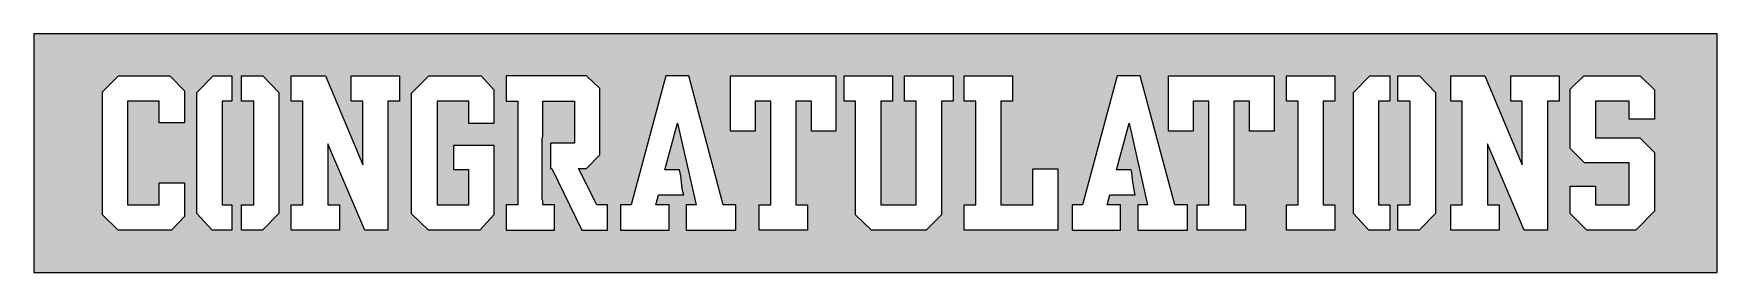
# Model space of a CAD drawing. Header units: inches. Extents: x 0 to 102, y 0 to 14.
import ezdxf

# ---------------------------------------------------------------- set-up
doc = ezdxf.new("R2010")
doc.units = ezdxf.units.IN
doc.header["$MEASUREMENT"] = 0
doc.layers.add('Layer 1', color=7, linetype='Continuous')

msp = doc.modelspace()

# ---------------------------------------------------------------- hatches: boundary and pattern name
at = {"layer": 'Layer 1', "true_color": 0xfaaf40}
h = msp.add_hatch(color=43, dxfattribs=at)
h.dxf.hatch_style = 2
h.paths.add_polyline_path([(0, 0), (101.6, 0), (101.6, 14.42), (0, 14.42)])
h.paths.add_polyline_path([(92.71, 5.2), (94.24, 5.2), (94.24, 4.08), (96.28, 4.08), (96.28, 6.62), (93.58, 6.62), (92.71, 7.49), (92.71, 11.06), (93.54, 11.87), (96.94, 11.87), (97.8, 11.03), (97.8, 9.26), (96.28, 9.26), (96.28, 10.35), (94.24, 10.35), (94.24, 8.13), (96.93, 8.13), (97.8, 7.25), (97.8, 3.7), (96.68, 2.55), (93.73, 2.55), (92.71, 3.55)])
h.paths.add_polyline_path([(85.51, 4.08), (86.21, 4.08), (86.21, 10.35), (85.51, 10.35), (85.51, 11.87), (87.58, 11.87), (89.82, 6.49), (89.82, 10.35), (89.13, 10.35), (89.13, 11.87), (92.05, 11.87), (92.05, 10.35), (91.35, 10.35), (91.35, 2.55), (89.95, 2.55), (87.73, 7.76), (87.73, 4.08), (88.43, 4.08), (88.43, 2.55), (85.51, 2.55)])
h.paths.add_polyline_path([(82.32, 4.08), (83.07, 4.08), (83.07, 10.35), (82.32, 10.35), (82.32, 11.87), (83.62, 11.87), (84.6, 10.87), (84.6, 3.56), (83.6, 2.55), (82.32, 2.55)])
h.paths.add_polyline_path([(79.64, 10.87), (80.63, 11.87), (81.83, 11.87), (81.83, 10.35), (81.16, 10.35), (81.16, 4.08), (81.83, 4.08), (81.83, 2.55), (80.58, 2.55), (79.64, 3.56)])
h.paths.add_polyline_path([(75.6, 4.08), (76.3, 4.08), (76.3, 10.35), (75.6, 10.35), (75.6, 11.87), (78.52, 11.87), (78.52, 10.35), (77.82, 10.35), (77.82, 4.08), (78.52, 4.08), (78.52, 2.55), (75.6, 2.55)])
h.paths.add_polyline_path([(68.49, 11.87), (74.85, 11.87), (74.85, 8.54), (73.37, 8.54), (73.37, 10.35), (72.43, 10.35), (72.43, 4.08), (73.13, 4.08), (73.13, 2.55), (70.21, 2.55), (70.21, 4.08), (70.91, 4.08), (70.91, 10.35), (69.96, 10.35), (69.96, 8.54), (68.49, 8.54)])
edge = h.paths.add_edge_path()
edge.add_spline(control_points=[(62.67, 4.08), (62.67, 4.08), (63.3, 4.08), (63.3, 4.08), (63.3, 4.08), (65.39, 11.87), (65.39, 11.87), (65.39, 11.87), (66.78, 11.87), (66.78, 11.87), (66.78, 11.87), (68.86, 4.08), (68.86, 4.08), (68.86, 4.08), (69.62, 4.08), (69.62, 4.08), (69.62, 4.08), (69.62, 2.55), (69.62, 2.55), (69.62, 2.55), (66.63, 2.55), (66.63, 2.55), (66.63, 2.55), (66.63, 4.08), (66.63, 4.08), (66.63, 4.08), (67.21, 4.08), (67.21, 4.08), (67.21, 4.08), (66.1, 9.02), (66.1, 9.02), (66.1, 9.02), (65.34, 6.2), (65.34, 6.2), (65.34, 6.2), (66.22, 6.2), (66.22, 6.2), (66.35, 5.72), (66.32, 5.17), (66.47, 4.69), (66.47, 4.69), (64.94, 4.69), (64.94, 4.69), (64.94, 4.69), (64.78, 4.08), (64.78, 4.08), (64.78, 4.08), (65.58, 4.08), (65.58, 4.08), (65.58, 4.08), (65.58, 2.55), (65.58, 2.55), (65.58, 2.55), (62.67, 2.55), (62.67, 2.55), (62.67, 2.55), (62.67, 4.08), (62.67, 4.08)], knot_values=[0, 0, 0, 0, 1, 1, 1, 2, 2, 2, 3, 3, 3, 4, 4, 4, 5, 5, 5, 6, 6, 6, 7, 7, 7, 8, 8, 8, 9, 9, 9, 10, 10, 10, 11, 11, 11, 12, 12, 12, 13, 13, 13, 14, 14, 14, 15, 15, 15, 16, 16, 16, 17, 17, 17, 18, 18, 18, 19, 19, 19, 19], degree=3, periodic=1)
h.paths.add_polyline_path([(56.15, 4.08), (56.85, 4.08), (56.85, 10.35), (56.15, 10.35), (56.15, 11.87), (59.07, 11.87), (59.07, 10.35), (58.37, 10.35), (58.37, 4.08), (60.29, 4.08), (60.29, 6.25), (61.81, 6.25), (61.81, 2.55), (56.15, 2.55)])
h.paths.add_polyline_path([(48.9, 11.87), (51.82, 11.87), (51.82, 10.35), (51.12, 10.35), (51.12, 4.08), (53.26, 4.08), (53.26, 10.35), (52.56, 10.35), (52.56, 11.87), (55.48, 11.87), (55.48, 10.35), (54.78, 10.35), (54.78, 3.48), (53.85, 2.55), (50.55, 2.55), (49.6, 3.48), (49.6, 10.35), (48.9, 10.35)])
h.paths.add_polyline_path([(42.06, 11.87), (48.41, 11.87), (48.41, 8.54), (46.94, 8.54), (46.94, 10.35), (46, 10.35), (46, 4.08), (46.7, 4.08), (46.7, 2.55), (43.78, 2.55), (43.78, 4.08), (44.48, 4.08), (44.48, 10.35), (43.53, 10.35), (43.53, 8.54), (42.06, 8.54)])
edge = h.paths.add_edge_path()
edge.add_spline(control_points=[(35.42, 4.08), (35.42, 4.08), (36.06, 4.08), (36.06, 4.08), (36.06, 4.08), (38.15, 11.87), (38.15, 11.87), (38.15, 11.87), (39.53, 11.87), (39.53, 11.87), (39.53, 11.87), (41.61, 4.08), (41.61, 4.08), (41.61, 4.08), (42.38, 4.08), (42.38, 4.08), (42.38, 4.08), (42.38, 2.55), (42.38, 2.55), (42.38, 2.55), (39.38, 2.55), (39.38, 2.55), (39.38, 2.55), (39.38, 4.08), (39.38, 4.08), (39.38, 4.08), (39.97, 4.08), (39.97, 4.08), (39.97, 4.08), (38.86, 9.02), (38.86, 9.02), (38.86, 9.02), (38.09, 6.2), (38.09, 6.2), (38.09, 6.2), (38.97, 6.2), (38.97, 6.2), (39.11, 5.72), (39.07, 5.17), (39.23, 4.69), (39.23, 4.69), (37.7, 4.69), (37.7, 4.69), (37.7, 4.69), (37.54, 4.08), (37.54, 4.08), (37.54, 4.08), (38.34, 4.08), (38.34, 4.08), (38.34, 4.08), (38.34, 2.55), (38.34, 2.55), (38.34, 2.55), (35.42, 2.55), (35.42, 2.55), (35.42, 2.55), (35.42, 4.08), (35.42, 4.08)], knot_values=[0, 0, 0, 0, 1, 1, 1, 2, 2, 2, 3, 3, 3, 4, 4, 4, 5, 5, 5, 6, 6, 6, 7, 7, 7, 8, 8, 8, 9, 9, 9, 10, 10, 10, 11, 11, 11, 12, 12, 12, 13, 13, 13, 14, 14, 14, 15, 15, 15, 16, 16, 16, 17, 17, 17, 18, 18, 18, 19, 19, 19, 19], degree=3, periodic=1)
edge = h.paths.add_edge_path()
edge.add_spline(control_points=[(28.51, 4.08), (28.51, 4.08), (29.21, 4.08), (29.21, 4.08), (29.21, 4.08), (29.21, 10.35), (29.21, 10.35), (29.21, 10.35), (28.51, 10.35), (28.51, 10.35), (28.51, 10.35), (28.51, 11.87), (28.51, 11.87), (28.51, 11.87), (33.37, 11.87), (33.37, 11.87), (33.37, 11.87), (34.17, 11.11), (34.17, 11.11), (34.17, 11.11), (34.17, 7.1), (34.17, 7.1), (34.17, 7.1), (33.37, 6.27), (33.37, 6.27), (33.37, 6.27), (32.87, 6.27), (32.87, 6.27), (32.87, 6.27), (33.98, 4.08), (33.98, 4.08), (33.98, 4.08), (34.63, 4.08), (34.63, 4.08), (34.63, 4.08), (34.63, 2.55), (34.63, 2.55), (34.63, 2.55), (33.08, 2.55), (33.08, 2.55), (33.08, 2.55), (31.26, 6.27), (31.26, 6.27), (31.26, 6.27), (31.18, 6.27), (31.18, 6.27), (31.18, 6.27), (31.18, 7.8), (31.18, 7.8), (31.18, 7.8), (32.64, 7.8), (32.64, 7.8), (32.64, 7.8), (32.64, 10.35), (32.64, 10.35), (32.64, 10.35), (30.73, 10.35), (30.73, 10.35), (30.73, 10.35), (30.73, 8.21), (30.73, 8.21), (30.71, 8.19), (30.69, 8.16), (30.69, 8.12), (30.69, 8.12), (30.69, 4.42), (30.69, 4.42), (30.69, 4.38), (30.71, 4.35), (30.73, 4.33), (30.73, 4.33), (30.73, 4.08), (30.73, 4.08), (30.73, 4.08), (31.43, 4.08), (31.43, 4.08), (31.43, 4.08), (31.43, 2.55), (31.43, 2.55), (31.43, 2.55), (28.51, 2.55), (28.51, 2.55), (28.51, 2.55), (28.51, 4.08), (28.51, 4.08)], knot_values=[0, 0, 0, 0, 1, 1, 1, 2, 2, 2, 3, 3, 3, 4, 4, 4, 5, 5, 5, 6, 6, 6, 7, 7, 7, 8, 8, 8, 9, 9, 9, 10, 10, 10, 11, 11, 11, 12, 12, 12, 13, 13, 13, 14, 14, 14, 15, 15, 15, 16, 16, 16, 17, 17, 17, 18, 18, 18, 19, 19, 19, 20, 20, 20, 21, 21, 21, 22, 22, 22, 23, 23, 23, 24, 24, 24, 25, 25, 25, 26, 26, 26, 27, 27, 27, 28, 28, 28, 28], degree=3, periodic=1)
h.paths.add_polyline_path([(22.81, 10.83), (23.85, 11.87), (27, 11.87), (27.77, 11.02), (27.77, 9), (26.25, 9), (26.25, 10.35), (24.34, 10.35), (24.34, 4.08), (26.25, 4.08), (26.25, 6.2), (25.36, 6.2), (25.36, 7.69), (27.77, 7.69), (27.77, 3.47), (26.93, 2.55), (23.83, 2.55), (22.81, 3.54)])
h.paths.add_polyline_path([(15.54, 4.08), (16.24, 4.08), (16.24, 10.35), (15.54, 10.35), (15.54, 11.87), (17.61, 11.87), (19.86, 6.49), (19.86, 10.35), (19.16, 10.35), (19.16, 11.87), (22.08, 11.87), (22.08, 10.35), (21.38, 10.35), (21.38, 2.55), (19.98, 2.55), (17.76, 7.76), (17.76, 4.08), (18.46, 4.08), (18.46, 2.55), (15.54, 2.55)])
h.paths.add_polyline_path([(12.55, 4.08), (13.28, 4.08), (13.28, 10.35), (12.55, 10.35), (12.55, 11.87), (13.83, 11.87), (14.8, 10.87), (14.8, 3.56), (13.8, 2.55), (12.55, 2.55)])
h.paths.add_polyline_path([(9.84, 10.87), (10.83, 11.87), (11.95, 11.87), (11.95, 10.35), (11.37, 10.35), (11.37, 4.08), (11.95, 4.08), (11.95, 2.55), (10.78, 2.55), (9.84, 3.56)])
h.paths.add_polyline_path([(4.15, 10.91), (5.11, 11.87), (8.21, 11.87), (9.11, 10.96), (9.11, 9.03), (7.58, 9.03), (7.58, 10.35), (5.67, 10.35), (5.67, 4.08), (7.58, 4.08), (7.58, 5.41), (9.11, 5.41), (9.11, 3.37), (8.31, 2.55), (5.1, 2.55), (4.15, 3.47)])

# ---------------------------------------------------------------- linework, layer by layer
at = {"layer": 'Layer 1', "lineweight": 0}
for points in [[(0, 0), (101.6, 0), (101.6, 14.42), (0, 14.42), (0, 0)], [(4.15, 10.91), (5.11, 11.87), (8.21, 11.87), (9.11, 10.96), (9.11, 9.03), (7.58, 9.03), (7.58, 10.35), (5.67, 10.35), (5.67, 4.08), (7.58, 4.08), (7.58, 5.41), (9.11, 5.41), (9.11, 3.37), (8.31, 2.55), (5.1, 2.55), (4.15, 3.47), (4.15, 10.91)], [(9.84, 10.87), (10.83, 11.87), (11.95, 11.87), (11.95, 10.35), (11.37, 10.35), (11.37, 4.08), (11.95, 4.08), (11.95, 2.55), (10.78, 2.55), (9.84, 3.56), (9.84, 10.87)], [(12.55, 4.08), (13.28, 4.08), (13.28, 10.35), (12.55, 10.35), (12.55, 11.87), (13.83, 11.87), (14.8, 10.87), (14.8, 3.56), (13.8, 2.55), (12.55, 2.55), (12.55, 4.08)], [(15.54, 4.08), (16.24, 4.08), (16.24, 10.35), (15.54, 10.35), (15.54, 11.87), (17.61, 11.87), (19.86, 6.49), (19.86, 10.35), (19.16, 10.35), (19.16, 11.87), (22.08, 11.87), (22.08, 10.35), (21.38, 10.35), (21.38, 2.55), (19.98, 2.55), (17.76, 7.76), (17.76, 4.08), (18.46, 4.08), (18.46, 2.55), (15.54, 2.55), (15.54, 4.08)], [(22.81, 10.83), (23.85, 11.87), (27, 11.87), (27.77, 11.02), (27.77, 9), (26.25, 9), (26.25, 10.35), (24.34, 10.35), (24.34, 4.08), (26.25, 4.08), (26.25, 6.2), (25.36, 6.2), (25.36, 7.69), (27.77, 7.69), (27.77, 3.47), (26.93, 2.55), (23.83, 2.55), (22.81, 3.54), (22.81, 10.83)], [(42.06, 11.87), (48.41, 11.87), (48.41, 8.54), (46.94, 8.54), (46.94, 10.35), (46, 10.35), (46, 4.08), (46.7, 4.08), (46.7, 2.55), (43.78, 2.55), (43.78, 4.08), (44.48, 4.08), (44.48, 10.35), (43.53, 10.35), (43.53, 8.54), (42.06, 8.54), (42.06, 11.87)], [(48.9, 11.87), (51.82, 11.87), (51.82, 10.35), (51.12, 10.35), (51.12, 4.08), (53.26, 4.08), (53.26, 10.35), (52.56, 10.35), (52.56, 11.87), (55.48, 11.87), (55.48, 10.35), (54.78, 10.35), (54.78, 3.48), (53.85, 2.55), (50.55, 2.55), (49.6, 3.48), (49.6, 10.35), (48.9, 10.35), (48.9, 11.87)], [(56.15, 4.08), (56.85, 4.08), (56.85, 10.35), (56.15, 10.35), (56.15, 11.87), (59.07, 11.87), (59.07, 10.35), (58.37, 10.35), (58.37, 4.08), (60.29, 4.08), (60.29, 6.25), (61.81, 6.25), (61.81, 2.55), (56.15, 2.55), (56.15, 4.08)], [(68.49, 11.87), (74.85, 11.87), (74.85, 8.54), (73.37, 8.54), (73.37, 10.35), (72.43, 10.35), (72.43, 4.08), (73.13, 4.08), (73.13, 2.55), (70.21, 2.55), (70.21, 4.08), (70.91, 4.08), (70.91, 10.35), (69.96, 10.35), (69.96, 8.54), (68.49, 8.54), (68.49, 11.87)], [(75.6, 4.08), (76.3, 4.08), (76.3, 10.35), (75.6, 10.35), (75.6, 11.87), (78.52, 11.87), (78.52, 10.35), (77.82, 10.35), (77.82, 4.08), (78.52, 4.08), (78.52, 2.55), (75.6, 2.55), (75.6, 4.08)], [(79.64, 10.87), (80.63, 11.87), (81.83, 11.87), (81.83, 10.35), (81.16, 10.35), (81.16, 4.08), (81.83, 4.08), (81.83, 2.55), (80.58, 2.55), (79.64, 3.56), (79.64, 10.87)], [(82.32, 4.08), (83.07, 4.08), (83.07, 10.35), (82.32, 10.35), (82.32, 11.87), (83.62, 11.87), (84.6, 10.87), (84.6, 3.56), (83.6, 2.55), (82.32, 2.55), (82.32, 4.08)], [(85.51, 4.08), (86.21, 4.08), (86.21, 10.35), (85.51, 10.35), (85.51, 11.87), (87.58, 11.87), (89.82, 6.49), (89.82, 10.35), (89.13, 10.35), (89.13, 11.87), (92.05, 11.87), (92.05, 10.35), (91.35, 10.35), (91.35, 2.55), (89.95, 2.55), (87.73, 7.76), (87.73, 4.08), (88.43, 4.08), (88.43, 2.55), (85.51, 2.55), (85.51, 4.08)], [(92.71, 5.2), (94.24, 5.2), (94.24, 4.08), (96.28, 4.08), (96.28, 6.62), (93.58, 6.62), (92.71, 7.49), (92.71, 11.06), (93.54, 11.87), (96.94, 11.87), (97.8, 11.03), (97.8, 9.26), (96.28, 9.26), (96.28, 10.35), (94.24, 10.35), (94.24, 8.13), (96.93, 8.13), (97.8, 7.25), (97.8, 3.7), (96.68, 2.55), (93.73, 2.55), (92.71, 3.55), (92.71, 5.2)]]:
    msp.add_lwpolyline(points, dxfattribs=at)
for points, knots in [([(28.51, 4.08), (28.51, 4.08), (29.21, 4.08), (29.21, 4.08), (29.21, 4.08), (29.21, 10.35), (29.21, 10.35), (29.21, 10.35), (28.51, 10.35), (28.51, 10.35), (28.51, 10.35), (28.51, 11.87), (28.51, 11.87), (28.51, 11.87), (33.37, 11.87), (33.37, 11.87), (33.37, 11.87), (34.17, 11.11), (34.17, 11.11), (34.17, 11.11), (34.17, 7.1), (34.17, 7.1), (34.17, 7.1), (33.37, 6.27), (33.37, 6.27), (33.37, 6.27), (32.87, 6.27), (32.87, 6.27), (32.87, 6.27), (33.98, 4.08), (33.98, 4.08), (33.98, 4.08), (34.63, 4.08), (34.63, 4.08), (34.63, 4.08), (34.63, 2.55), (34.63, 2.55), (34.63, 2.55), (33.08, 2.55), (33.08, 2.55), (33.08, 2.55), (31.26, 6.27), (31.26, 6.27), (31.26, 6.27), (31.18, 6.27), (31.18, 6.27), (31.18, 6.27), (31.18, 7.8), (31.18, 7.8), (31.18, 7.8), (32.64, 7.8), (32.64, 7.8), (32.64, 7.8), (32.64, 10.35), (32.64, 10.35), (32.64, 10.35), (30.73, 10.35), (30.73, 10.35), (30.73, 10.35), (30.73, 8.21), (30.73, 8.21), (30.71, 8.19), (30.69, 8.16), (30.69, 8.12), (30.69, 8.12), (30.69, 4.42), (30.69, 4.42), (30.69, 4.38), (30.71, 4.35), (30.73, 4.33), (30.73, 4.33), (30.73, 4.08), (30.73, 4.08), (30.73, 4.08), (31.43, 4.08), (31.43, 4.08), (31.43, 4.08), (31.43, 2.55), (31.43, 2.55), (31.43, 2.55), (28.51, 2.55), (28.51, 2.55), (28.51, 2.55), (28.51, 4.08), (28.51, 4.08)], [0, 0, 0, 0, 1, 1, 1, 2, 2, 2, 3, 3, 3, 4, 4, 4, 5, 5, 5, 6, 6, 6, 7, 7, 7, 8, 8, 8, 9, 9, 9, 10, 10, 10, 11, 11, 11, 12, 12, 12, 13, 13, 13, 14, 14, 14, 15, 15, 15, 16, 16, 16, 17, 17, 17, 18, 18, 18, 19, 19, 19, 20, 20, 20, 21, 21, 21, 22, 22, 22, 23, 23, 23, 24, 24, 24, 25, 25, 25, 26, 26, 26, 27, 27, 27, 28, 28, 28, 28]), ([(35.42, 4.08), (35.42, 4.08), (36.06, 4.08), (36.06, 4.08), (36.06, 4.08), (38.15, 11.87), (38.15, 11.87), (38.15, 11.87), (39.53, 11.87), (39.53, 11.87), (39.53, 11.87), (41.61, 4.08), (41.61, 4.08), (41.61, 4.08), (42.38, 4.08), (42.38, 4.08), (42.38, 4.08), (42.38, 2.55), (42.38, 2.55), (42.38, 2.55), (39.38, 2.55), (39.38, 2.55), (39.38, 2.55), (39.38, 4.08), (39.38, 4.08), (39.38, 4.08), (39.97, 4.08), (39.97, 4.08), (39.97, 4.08), (38.86, 9.02), (38.86, 9.02), (38.86, 9.02), (38.09, 6.2), (38.09, 6.2), (38.09, 6.2), (38.97, 6.2), (38.97, 6.2), (39.11, 5.72), (39.07, 5.17), (39.23, 4.69), (39.23, 4.69), (37.7, 4.69), (37.7, 4.69), (37.7, 4.69), (37.54, 4.08), (37.54, 4.08), (37.54, 4.08), (38.34, 4.08), (38.34, 4.08), (38.34, 4.08), (38.34, 2.55), (38.34, 2.55), (38.34, 2.55), (35.42, 2.55), (35.42, 2.55), (35.42, 2.55), (35.42, 4.08), (35.42, 4.08)], [0, 0, 0, 0, 1, 1, 1, 2, 2, 2, 3, 3, 3, 4, 4, 4, 5, 5, 5, 6, 6, 6, 7, 7, 7, 8, 8, 8, 9, 9, 9, 10, 10, 10, 11, 11, 11, 12, 12, 12, 13, 13, 13, 14, 14, 14, 15, 15, 15, 16, 16, 16, 17, 17, 17, 18, 18, 18, 19, 19, 19, 19]), ([(62.67, 4.08), (62.67, 4.08), (63.3, 4.08), (63.3, 4.08), (63.3, 4.08), (65.39, 11.87), (65.39, 11.87), (65.39, 11.87), (66.78, 11.87), (66.78, 11.87), (66.78, 11.87), (68.86, 4.08), (68.86, 4.08), (68.86, 4.08), (69.62, 4.08), (69.62, 4.08), (69.62, 4.08), (69.62, 2.55), (69.62, 2.55), (69.62, 2.55), (66.63, 2.55), (66.63, 2.55), (66.63, 2.55), (66.63, 4.08), (66.63, 4.08), (66.63, 4.08), (67.21, 4.08), (67.21, 4.08), (67.21, 4.08), (66.1, 9.02), (66.1, 9.02), (66.1, 9.02), (65.34, 6.2), (65.34, 6.2), (65.34, 6.2), (66.22, 6.2), (66.22, 6.2), (66.35, 5.72), (66.32, 5.17), (66.47, 4.69), (66.47, 4.69), (64.94, 4.69), (64.94, 4.69), (64.94, 4.69), (64.78, 4.08), (64.78, 4.08), (64.78, 4.08), (65.58, 4.08), (65.58, 4.08), (65.58, 4.08), (65.58, 2.55), (65.58, 2.55), (65.58, 2.55), (62.67, 2.55), (62.67, 2.55), (62.67, 2.55), (62.67, 4.08), (62.67, 4.08)], [0, 0, 0, 0, 1, 1, 1, 2, 2, 2, 3, 3, 3, 4, 4, 4, 5, 5, 5, 6, 6, 6, 7, 7, 7, 8, 8, 8, 9, 9, 9, 10, 10, 10, 11, 11, 11, 12, 12, 12, 13, 13, 13, 14, 14, 14, 15, 15, 15, 16, 16, 16, 17, 17, 17, 18, 18, 18, 19, 19, 19, 19])]:
    msp.add_open_spline(points, degree=3, knots=knots, dxfattribs=at)

doc.saveas('drawing.dxf')
